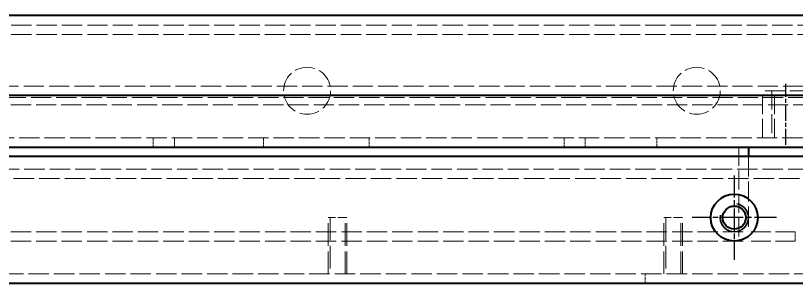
# Model space of a CAD drawing. Header units: millimetres. Extents: x 0 to 2378, y 0 to 1682.
# Drawn here: x 536.4 to 702.7, y 639.8 to 696.8 of the extents above; entities that cross this region are included whole.
import ezdxf

# ---------------------------------------------------------------- set-up
doc = ezdxf.new("R2010")
doc.units = ezdxf.units.MM
doc.header["$LTSCALE"] = 2
doc.linetypes.add('CHAIN', pattern=[0.3543, 0.2362, -0.0295, 0.0591, -0.0295])
doc.linetypes.add('DASHED', pattern=[0.2067, 0.1654, -0.0413])
for name, color, linetype, lineweight in [('가려진 것(ISO)', 2, 'DASHED', 18), ('가시적인 것(ISO)', 3, 'Continuous', 40), ('가시적인 좁은 것(ISO)', 3, 'Continuous', 35), ('중심 표식(ISO)', 1, 'Continuous', 25), ('중심선(ISO)', 1, 'Continuous', 25)]:
    doc.layers.add(name, color=color, linetype=linetype, lineweight=lineweight)

msp = doc.modelspace()

# ---------------------------------------------------------------- linework, layer by layer
at = {"layer": '가려진 것(ISO)', "ltscale": 13.06797}
for p, q in [((750.4684, 694.7656), (280.4684, 694.7656)), ((750.4684, 692.7656), (280.4684, 692.7656))]:
    msp.add_line(p, q, dxfattribs=at)
at = {"layer": '가려진 것(ISO)', "ltscale": 13.041375}
msp.add_line((763.4684, 681.7656), (267.4684, 681.7656), dxfattribs=at)
at = {"layer": '가려진 것(ISO)', "ltscale": 12.665669}
for p, q in [((705.4684, 680.7656), (695.4684, 680.7656)), ((702.4684, 650.7656), (692.4684, 650.7656)), ((702.4684, 648.7656), (692.4684, 648.7656))]:
    msp.add_line(p, q, dxfattribs=at)
at = {"layer": '가려진 것(ISO)', "ltscale": 12.094824}
for p, q in [((695.4684, 670.7656), (695.4684, 680.7656)), ((697.4684, 680.7656), (697.4684, 670.7656)), ((698.0099, 670.7656), (698.0099, 680.7656)), ((690.4684, 668.7656), (690.4684, 648.7656))]:
    msp.add_line(p, q, dxfattribs=at)
at = {"layer": '가려진 것(ISO)', "ltscale": 13.005862}
for p, q in [((308.4684, 679.3656), (722.4684, 679.3656)), ((722.4684, 677.7656), (308.4684, 677.7656))]:
    msp.add_line(p, q, dxfattribs=at)
at = {"layer": '가려진 것(ISO)', "ltscale": 13.107413}
msp.add_line((282.4684, 670.7656), (748.4684, 670.7656), dxfattribs=at)
at = {"layer": '가려진 것(ISO)', "ltscale": 1.904597}
for p, q in [((565.7184, 670.7656), (565.7184, 668.7656)), ((570.2184, 670.7656), (570.2184, 668.7656)), ((589.2184, 670.7656), (589.2184, 668.7656)), ((611.7184, 670.7656), (611.7184, 668.7656)), ((653.2184, 670.7656), (653.2184, 668.7656)), ((657.7184, 670.7656), (657.7184, 668.7656)), ((672.9684, 668.7656), (672.9684, 670.7656)), ((702.4684, 648.7656), (702.4684, 650.7656)), ((670.4684, 639.7656), (670.4684, 641.7656))]:
    msp.add_line(p, q, dxfattribs=at)
at = {"layer": '가려진 것(ISO)', "ltscale": 12.901145}
msp.add_line((692.4684, 666.7656), (692.4684, 650.7656), dxfattribs=at)
at = {"layer": '가려진 것(ISO)', "ltscale": 13.116713}
msp.add_line((781.1684, 664.0656), (249.7684, 664.0656), dxfattribs=at)
at = {"layer": '가려진 것(ISO)', "ltscale": 13.148004}
msp.add_line((367.4684, 662.0656), (720.7684, 662.0656), dxfattribs=at)
at = {"layer": '가려진 것(ISO)', "ltscale": 5.983681}
for p, q in [((606.9684, 653.7656), (602.9684, 653.7656)), ((678.4684, 653.7656), (674.4684, 653.7656))]:
    msp.add_line(p, q, dxfattribs=at)
at = {"layer": '가려진 것(ISO)', "ltscale": 14.513788}
for p, q in [((602.9684, 641.7656), (602.9684, 653.7656)), ((603.3864, 653.7656), (603.3864, 641.7656)), ((606.5504, 641.7656), (606.5504, 653.7656)), ((606.9684, 641.7656), (606.9684, 653.7656)), ((674.4684, 641.7656), (674.4684, 653.7656)), ((674.8864, 653.7656), (674.8864, 641.7656)), ((678.0504, 641.7656), (678.0504, 653.7656)), ((678.4684, 641.7656), (678.4684, 653.7656))]:
    msp.add_line(p, q, dxfattribs=at)
at = {"layer": '가려진 것(ISO)', "ltscale": 13.10639}
for p, q in [((394.4684, 650.7656), (692.4684, 650.7656)), ((394.4684, 648.7656), (692.4684, 648.7656))]:
    msp.add_line(p, q, dxfattribs=at)
at = {"layer": '가려진 것(ISO)', "ltscale": 13.15312}
msp.add_line((717.4684, 641.7656), (369.4684, 641.7656), dxfattribs=at)
at = {"layer": '가려진 것(ISO)', "ltscale": 12.665669}
for centre in [(598.4684, 680.7656), (681.4684, 680.7656)]:
    msp.add_circle(centre, 5, dxfattribs=at)
at = {"layer": '가시적인 것(ISO)'}
for p, q in [((748.4684, 696.7656), (282.4684, 696.7656)), ((765.4684, 679.7656), (265.4684, 679.7656)), ((280.4684, 668.7656), (750.4684, 668.7656)), ((692.4684, 668.7656), (692.4684, 666.7656)), ((719.4684, 666.7656), (367.4684, 666.7656)), ((719.4684, 639.7656), (367.4684, 639.7656))]:
    msp.add_line(p, q, dxfattribs=at)
for radius in [5, 2.4585]:
    msp.add_circle((689.4684, 653.7656), radius, dxfattribs=at)
at = {"layer": '가시적인 좁은 것(ISO)'}
msp.add_arc((689.4684, 653.7656), 3, 170, 80, dxfattribs=at)
at = {"layer": '중심 표식(ISO)', "linetype": 'CHAIN', "ltscale": 10.000767}
for p, q in [((689.4684, 662.7656), (689.4684, 644.7656)), ((698.4684, 653.7656), (680.4684, 653.7656))]:
    msp.add_line(p, q, dxfattribs=at)
at = {"layer": '중심선(ISO)', "linetype": 'CHAIN', "ltscale": 7.222748}
msp.add_line((700.4684, 669.2656), (700.4684, 682.2656), dxfattribs=at)

doc.saveas('drawing.dxf')
